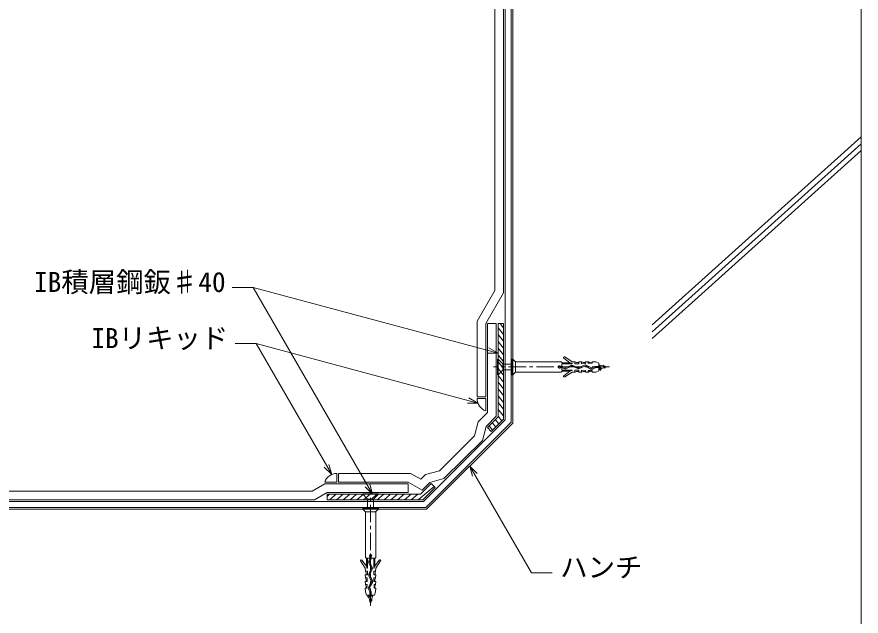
# Model space of a CAD drawing. Units: millimetres, scale not verified. Extents: x -840 to 840, y -594 to 594.
# Drawn here: x -105.4 to 379.4, y -344.4 to 0 of the extents above; entities that cross this region are included whole.
import ezdxf
from ezdxf.enums import TextEntityAlignment as Align

# ---------------------------------------------------------------- set-up
doc = ezdxf.new("R2010")
doc.units = ezdxf.units.MM
doc.header["$LTSCALE"] = 2
doc.linetypes.add('CHAIN1', pattern=[8, 5, -1, 1, -1])
for name, color, linetype, lineweight in [('0-2_文字', 5, 'Continuous', 9), ('0-6_躯体', 7, 'Continuous', 9), ('0-7_寸法線', 7, 'Continuous', 9), ('0-8_緩衝フォーム', 7, 'Continuous', 9), ('0-9_IBｼｰﾄ', 7, 'Continuous', 9), ('0-A_部材(積層鋼板)', 4, 'Continuous', 9), ('0-B_部材(ﾋﾞｽ類)', 7, 'Continuous', 9), ('0-C_中心線', 2, 'CHAIN1', 9), ('0-D_IBリキッド', 7, 'Continuous', 9)]:
    doc.layers.add(name, color=color, linetype=linetype, lineweight=lineweight)
doc.styles.add('ＭＳ ゴシック', font='')
doc.styles.get('ＭＳ ゴシック').set_extended_font_data('MS Gothic')

msp = doc.modelspace()

# ---------------------------------------------------------------- linework, layer by layer
at = {"layer": '0-6_躯体'}
for p, q in [((179.365, -233.438), (179.365, 317.064)), ((379.365, -432.936), (379.365, 317.064)), ((379.365, -69.028), (259.299, -177.055)), ((379.299, -72.936), (259.299, -181.013)), ((379.341, -76.756), (259.299, -184.806)), ((129.867, -282.936), (179.365, -233.438)), ((129.867, -282.936), (-420.635, -282.936))]:
    msp.add_line(p, q, dxfattribs=at)
at = {"layer": '0-7_寸法線'}
for p, q in [((30.16, -155.545), (18.16, -155.545)), ((98.801, -274.436), (30.16, -155.545)), ((170.865, -193.247), (30.16, -155.545)), ((31.883, -187.806), (19.883, -187.806)), ((75.333, -263.065), (31.883, -187.806)), ((159.306, -221.95), (31.883, -187.806))]:
    msp.add_line(p, q, dxfattribs=at)
for points in [[(164.865, -193.247), (170.865, -193.247), (165.669, -190.247)], [(153.306, -221.95), (159.306, -221.95), (154.11, -218.95)], [(71.09, -258.822), (75.333, -263.065), (73.78, -257.269)], [(154.616, -258.187), (190.035, -319.535), (202.035, -319.535)], [(158.859, -262.43), (154.616, -258.187), (156.169, -263.983)], [(94.558, -270.193), (98.801, -274.436), (97.248, -268.64)]]:
    msp.add_lwpolyline(points, dxfattribs=at)
at = {"layer": '0-8_緩衝フォーム'}
for p, q in [((175.031, -231.643), (175.031, 321.397)), ((178.365, -233.024), (178.365, 318.064)), ((128.072, -278.603), (175.031, -231.643)), ((129.453, -281.936), (178.365, -233.024)), ((128.072, -278.603), (-420.635, -278.603)), ((129.453, -281.936), (-420.635, -281.936))]:
    msp.add_line(p, q, dxfattribs=at)
at = {"layer": '0-9_IBｼｰﾄ'}
for p, q in [((169.031, -157.28), (169.031, 327.397)), ((174.031, -158.62), (174.031, 322.397)), ((158.865, -174.889), (169.031, -157.28)), ((163.865, -176.229), (174.031, -158.62)), ((158.865, -174.889), (158.865, -218.432)), ((163.865, -176.229), (163.865, -218.432)), ((169.865, -176.229), (169.865, -229.503)), ((163.865, -218.432), (158.865, -218.432)), ((164.865, -227.432), (159.531, -232.766)), ((169.865, -229.503), (164.014, -235.354)), ((157.374, -240.815), (159.531, -232.766)), ((164.014, -235.354), (161.857, -243.403)), ((137.244, -260.945), (157.374, -240.815)), ((139.832, -265.428), (161.857, -243.403)), ((129.195, -263.102), (137.244, -260.945)), ((120.686, -262.436), (79.318, -262.436)), ((79.318, -267.436), (79.318, -262.436)), ((126.503, -265.794), (120.686, -262.436)), ((129.195, -263.102), (126.503, -265.794)), ((131.783, -267.585), (139.832, -265.428)), ((71.318, -268.436), (64.102, -272.603)), ((119.347, -268.436), (71.318, -268.436)), ((119.347, -267.436), (79.318, -267.436)), ((127.326, -272.043), (119.347, -267.436)), ((119.347, -273.436), (119.347, -268.436)), ((131.783, -267.585), (127.326, -272.043)), ((64.102, -272.603), (-420.635, -272.603)), ((72.658, -273.436), (65.441, -277.603)), ((72.658, -273.436), (119.347, -273.436)), ((65.441, -277.603), (-420.635, -277.603))]:
    msp.add_line(p, q, dxfattribs=at)
msp.add_lwpolyline([(169.865, -176.229), (164.865, -176.229), (164.865, -227.432)], dxfattribs=at)
at = {"layer": '0-A_部材(積層鋼板)'}
for p, q in [((174.031, -182.547), (170.865, -178.749)), ((174.031, -178.643), (172.019, -176.229)), ((174.031, -186.451), (170.865, -182.653)), ((174.031, -190.356), (170.865, -186.557)), ((174.031, -194.26), (170.865, -190.461)), ((174.031, -198.164), (170.865, -194.366)), ((174.031, -205.973), (170.865, -202.174)), ((174.031, -209.877), (170.865, -206.078)), ((174.031, -213.781), (170.865, -209.982)), ((174.031, -217.685), (170.865, -213.887)), ((174.031, -221.589), (170.865, -217.791)), ((174.031, -225.494), (170.865, -221.695)), ((174.031, -229.398), (170.865, -225.599)), ((171.314, -233.947), (169.278, -231.504)), ((173.089, -232.172), (170.865, -229.504)), ((167.764, -237.497), (165.728, -235.054)), ((169.539, -235.722), (167.503, -233.279)), ((124.917, -277.603), (134.125, -269.927)), ((72.658, -275.602), (74.057, -274.436)), ((74.163, -277.603), (77.961, -274.436)), ((78.067, -277.603), (81.865, -274.436)), ((81.971, -277.603), (85.77, -274.436)), ((85.875, -277.603), (89.674, -274.436)), ((89.78, -277.603), (93.578, -274.436)), ((93.684, -277.603), (97.482, -274.436)), ((101.492, -277.603), (105.291, -274.436)), ((105.396, -277.603), (109.195, -274.436)), ((109.301, -277.603), (113.099, -274.436)), ((113.205, -277.603), (117.003, -274.436)), ((117.109, -277.603), (120.908, -274.436)), ((121.013, -277.603), (124.812, -274.436))]:
    msp.add_line(p, q, dxfattribs=at)
at = {"layer": '0-A_部材(積層鋼板)', "color": 7}
for p, q in [((132.49, -268.292), (126.347, -274.436)), ((134.729, -270.531), (132.49, -268.292)), ((126.347, -274.436), (72.658, -274.436)), ((72.658, -277.603), (72.658, -274.436))]:
    msp.add_line(p, q, dxfattribs=at)
msp.add_lwpolyline([(166.96, -238.3), (174.031, -231.229), (174.031, -176.229), (170.865, -176.229), (170.865, -229.918), (164.721, -236.061)], close=True, dxfattribs=at)
at = {"layer": '0-A_部材(積層鋼板)'}
for points in [[(174.031, -202.068), (173.334, -201.231), (170.865, -198.27)], [(97.588, -277.603), (97.66, -277.542), (101.386, -274.436)]]:
    msp.add_lwpolyline(points, dxfattribs=at)
at = {"layer": '0-A_部材(積層鋼板)', "color": 7}
msp.add_lwpolyline([(134.729, -270.531), (127.658, -277.603), (72.658, -277.603)], dxfattribs=at)
at = {"layer": '0-B_部材(ﾋﾞｽ類)'}
for p, q in [((170.865, -205.731), (170.865, -196.731)), ((179.365, -205.729), (179.365, -196.734)), ((180.88, -198.231), (180.88, -204.231)), ((173.695, -199.561), (173.695, -202.901)), ((174.109, -199.561), (178.763, -199.561)), ((178.763, -202.901), (174.109, -202.901)), ((207.583, -200.916), (206.773, -200.916)), ((206.773, -201.547), (207.583, -201.547)), ((207.583, -200.883), (206.792, -200.883)), ((206.792, -201.58), (207.583, -201.58)), ((207.879, -201.604), (209.329, -202.184)), ((207.894, -201.646), (209.318, -202.215)), ((209.576, -201.568), (208.125, -200.988)), ((209.564, -201.599), (208.136, -201.028)), ((212.833, -200.297), (209.881, -201.564)), ((212.847, -200.327), (209.894, -201.595)), ((210.171, -202.162), (213.078, -200.814)), ((210.184, -202.192), (213.092, -200.844)), ((212.368, -199.052), (212.109, -198.854)), ((212.368, -203.411), (212.109, -203.609)), ((213.551, -200.837), (216.75, -202.205)), ((213.564, -200.806), (216.763, -202.175)), ((216.97, -201.694), (213.804, -200.324)), ((216.983, -201.664), (213.817, -200.293)), ((220.365, -200.206), (217.344, -201.658)), ((220.372, -200.24), (217.358, -201.688)), ((217.616, -202.167), (220.68, -200.788)), ((217.629, -202.197), (220.694, -200.818)), ((221.263, -200.855), (224.186, -202.403)), ((221.28, -200.827), (224.201, -202.373)), ((224.479, -201.82), (221.51, -200.234)), ((224.494, -201.791), (221.526, -200.204)), ((226.355, -201.057), (225.037, -201.785)), ((226.371, -201.086), (225.054, -201.814)), ((225.32, -202.373), (226.687, -201.647)), ((225.336, -202.402), (226.703, -201.677)), ((227.061, -200.875), (227.061, -200.908)), ((228.763, -200.895), (227.061, -200.875)), ((227.061, -201.555), (227.061, -201.588)), ((227.061, -201.588), (228.763, -201.568)), ((228.763, -199.938), (230.168, -202.148)), ((228.763, -200.058), (229.814, -203.069)), ((228.763, -200.345), (229.714, -203.069)), ((228.763, -202.524), (229.084, -202.438)), ((231.225, -200.598), (231.878, -201.69)), ((231.54, -200.283), (232.111, -201.923)), ((231.64, -200.283), (232.211, -201.923)), ((231.822, -200.758), (232.349, -201.564)), ((93.16, -274.436), (102.16, -274.436)), ((99.33, -277.266), (95.99, -277.266)), ((95.99, -282.334), (95.99, -277.68)), ((99.33, -277.68), (99.33, -282.334)), ((93.163, -282.936), (102.158, -282.936)), ((100.66, -284.451), (94.66, -284.451)), ((97.246, -311.465), (96.677, -312.889)), ((96.7, -313.756), (98.048, -316.663)), ((97.288, -311.45), (96.708, -312.9)), ((96.73, -313.742), (98.078, -316.649)), ((97.293, -313.135), (97.864, -311.707)), ((98.565, -316.418), (97.297, -313.465)), ((97.312, -310.363), (97.312, -311.154)), ((97.324, -313.147), (97.904, -311.696)), ((98.595, -316.404), (97.328, -313.452)), ((97.345, -310.344), (97.345, -311.154)), ((97.976, -311.154), (97.976, -310.344)), ((98.009, -311.154), (98.009, -310.363)), ((95.481, -315.939), (95.283, -315.68)), ((98.055, -317.122), (96.687, -320.321)), ((98.085, -317.135), (96.717, -320.334)), ((97.197, -320.541), (98.568, -317.375)), ((97.228, -320.554), (98.599, -317.388)), ((99.84, -315.939), (100.038, -315.68)), ((96.695, -321.2), (98.074, -324.265)), ((96.725, -321.187), (98.104, -324.251)), ((98.652, -323.943), (97.204, -320.929)), ((98.686, -323.936), (97.234, -320.915)), ((98.037, -324.834), (96.489, -327.757)), ((96.49, -328.907), (97.215, -330.274)), ((98.065, -324.851), (96.518, -327.772)), ((96.519, -328.891), (97.244, -330.258)), ((97.072, -328.05), (98.658, -325.081)), ((97.806, -329.942), (97.078, -328.625)), ((97.101, -328.065), (98.687, -325.097)), ((97.835, -329.926), (97.107, -328.608)), ((98.834, -332.334), (95.823, -333.385)), ((98.547, -332.334), (95.823, -333.285)), ((96.367, -332.334), (96.453, -332.655)), ((98.953, -332.334), (96.744, -333.739)), ((97.337, -330.632), (97.304, -330.632)), ((97.304, -330.632), (97.324, -332.334)), ((98.017, -330.632), (97.983, -330.632)), ((97.997, -332.334), (98.017, -330.632)), ((98.609, -335.111), (96.969, -335.682)), ((98.609, -335.211), (96.969, -335.782)), ((98.294, -334.796), (97.202, -335.449)), ((98.134, -335.393), (97.328, -335.92))]:
    msp.add_line(p, q, dxfattribs=at)
for points in [[(173.402, -203.194), (170.865, -205.731), (170.565, -205.731), (170.565, -196.731), (170.865, -196.731), (173.402, -199.269)], [(180.821, -198.191), (179.365, -196.734), (178.763, -196.734), (178.763, -205.729), (179.365, -205.729), (180.821, -204.272)], [(207.418, -198.689), (207.371, -198.481), (207.335, -198.409), (207.335, -198.338), (207.3, -198.267), (207.3, -198.249), (180.963, -198.249)], [(208.644, -196.206), (212.109, -198.854), (207.62, -198.854)], [(209.176, -206.98), (213.374, -204.231), (214.974, -204.143), (214.974, -203.076), (217.196, -203.076), (217.196, -204.231), (218.814, -204.143), (218.814, -203.129), (221.019, -203.2), (221.019, -204.231), (222.636, -204.143), (222.636, -203.271), (224.859, -203.343), (224.859, -204.231), (226.999, -204.124), (228.763, -203.481), (228.763, -198.981), (226.999, -198.339), (224.859, -198.231), (224.859, -199.12), (222.636, -199.191), (222.636, -198.32), (221.019, -198.231), (221.019, -199.263), (218.814, -199.334), (218.814, -198.32), (217.196, -198.231), (217.196, -199.387), (214.974, -199.387), (214.974, -198.32), (213.374, -198.231), (209.176, -195.483)], [(214.974, -198.32), (215.223, -198.32), (215.988, -198.623), (217.196, -198.658)], [(221.019, -198.711), (219.81, -198.694), (219.01, -198.32), (218.814, -198.32)], [(222.636, -198.32), (222.814, -198.32), (223.65, -198.765), (224.859, -198.783)], [(207.512, -200.883), (207.512, -199.387), (213.374, -199.387), (213.374, -199.12), (212.621, -199.12)], [(207.512, -201.58), (207.512, -203.076), (213.374, -203.076), (213.374, -203.342), (212.621, -203.342)], [(207.62, -203.609), (212.109, -203.609), (208.644, -206.257)], [(228.763, -201.555), (227.786, -201.555), (227.786, -200.908), (228.763, -200.908)], [(228.763, -202.017), (229.084, -202.438), (229.714, -203.069), (229.814, -203.069), (230.168, -202.148), (231.878, -201.69), (232.111, -201.923), (232.211, -201.923), (232.349, -201.564), (233.589, -201.231), (231.822, -200.758), (231.64, -200.283), (231.54, -200.283), (231.225, -200.598), (228.763, -199.938)], [(180.963, -204.213), (207.3, -204.213), (207.3, -204.196), (207.335, -204.125), (207.335, -204.053), (207.371, -203.982), (207.418, -203.774)], [(214.974, -204.143), (215.223, -204.143), (215.988, -203.84), (217.196, -203.805)], [(221.019, -203.751), (219.81, -203.769), (219.01, -204.143), (218.814, -204.143)], [(222.636, -204.143), (222.814, -204.143), (223.65, -203.698), (224.859, -203.68)], [(95.698, -276.973), (93.16, -274.436), (93.16, -274.136), (102.16, -274.136), (102.16, -274.436), (99.623, -276.973)], [(100.701, -284.392), (102.158, -282.936), (102.158, -282.334), (93.163, -282.334), (93.163, -282.936), (94.62, -284.392)], [(94.678, -284.534), (94.678, -310.871), (94.696, -310.871), (94.767, -310.907), (94.838, -310.907), (94.909, -310.942), (95.118, -310.989)], [(100.203, -310.989), (100.411, -310.942), (100.482, -310.907), (100.554, -310.907), (100.625, -310.871), (100.642, -310.871), (100.642, -284.534)], [(91.912, -312.748), (94.66, -316.945), (94.749, -318.545), (95.816, -318.545), (95.816, -320.767), (94.66, -320.767), (94.749, -322.385), (95.763, -322.385), (95.692, -324.59), (94.66, -324.59), (94.749, -326.207), (95.62, -326.207), (95.549, -328.43), (94.66, -328.43), (94.768, -330.57), (95.41, -332.334), (99.91, -332.334), (100.552, -330.57), (100.66, -328.43), (99.772, -328.43), (99.7, -326.207), (100.572, -326.207), (100.66, -324.59), (99.629, -324.59), (99.558, -322.385), (100.572, -322.385), (100.66, -320.767), (99.505, -320.767), (99.505, -318.545), (100.572, -318.545), (100.66, -316.945), (103.409, -312.748)], [(95.283, -311.191), (95.283, -315.68), (92.635, -312.215)], [(97.312, -311.083), (95.816, -311.083), (95.816, -316.945), (95.549, -316.945), (95.549, -316.192)], [(98.009, -311.083), (99.505, -311.083), (99.505, -316.945), (99.771, -316.945), (99.771, -316.192)], [(102.686, -312.215), (100.038, -315.68), (100.038, -311.191)], [(94.749, -318.545), (94.749, -318.794), (95.052, -319.559), (95.087, -320.767)], [(100.572, -318.545), (100.572, -318.794), (100.269, -319.559), (100.234, -320.767)], [(95.14, -324.59), (95.123, -323.381), (94.749, -322.581), (94.749, -322.385)], [(100.18, -324.59), (100.198, -323.381), (100.572, -322.581), (100.572, -322.385)], [(94.749, -326.207), (94.749, -326.385), (95.194, -327.221), (95.212, -328.43)], [(100.572, -326.207), (100.572, -326.385), (100.127, -327.221), (100.109, -328.43)], [(96.875, -332.334), (96.453, -332.655), (95.823, -333.285), (95.823, -333.385), (96.744, -333.739), (97.202, -335.449), (96.969, -335.682), (96.969, -335.782), (97.328, -335.92), (97.66, -337.16), (98.134, -335.393), (98.609, -335.211), (98.609, -335.111), (98.294, -334.796), (98.953, -332.334)], [(97.337, -332.334), (97.337, -331.357), (97.983, -331.357), (97.983, -332.334)]]:
    msp.add_lwpolyline(points, dxfattribs=at)
for centre, radius, start, end in [((180.963, -198.049), 0.2, 225, 270), ((207.62, -198.647), 0.207, 191.62481, 270), ((208.916, -195.849), 0.449, 54.60963, 232.61817), ((174.109, -198.561), 1, 225, 270), ((174.109, -203.901), 1, 90, 135), ((206.204, -201.231), 0.683, 30.64443, 329.35557), ((206.204, -201.231), 0.65, 28.99242, 331.00758), ((207.62, -203.816), 0.207, 90, 168.37519), ((207.583, -202.343), 1.46, 68.19323, 90), ((207.583, -202.343), 1.427, 67.19074, 90), ((207.583, -202.343), 0.796, 68.19323, 90), ((207.583, -202.343), 0.763, 65.97512, 90), ((209.724, -201.198), 1.095, 248.2146, 294.87271), ((209.724, -201.198), 1.062, 248.17187, 294.87271), ((209.724, -201.198), 0.431, 248.20137, 293.23665), ((209.724, -201.198), 0.398, 248.19323, 293.23665), ((212.621, -198.62), 0.5, 239.57286, 270), ((212.621, -203.842), 0.5, 90, 120.42714), ((213.329, -201.42), 1.228, 66.58818, 113.8287), ((213.329, -201.42), 1.194, 66.58818, 113.8287), ((213.329, -201.355), 0.597, 66.84042, 114.87271), ((213.329, -201.355), 0.564, 66.84042, 114.87271), ((217.18, -201.198), 1.095, 246.84042, 294.22194), ((217.18, -201.198), 1.062, 246.84042, 294.22194), ((217.157, -201.269), 0.465, 246.27812, 295.66734), ((217.157, -201.269), 0.431, 246.27812, 295.66734), ((220.947, -201.287), 1.228, 61.85949, 118.27499), ((220.947, -201.287), 1.194, 61.85925, 118.78795), ((220.947, -201.322), 0.597, 56.07565, 116.59167), ((220.947, -201.322), 0.564, 55.90086, 116.66039), ((224.76, -201.318), 1.228, 242.09899, 297.95156), ((224.76, -201.318), 1.194, 242.09899, 297.95156), ((224.76, -201.294), 0.597, 241.87656, 299.41932), ((224.76, -201.294), 0.564, 241.87656, 299.43109), ((227.061, -202.335), 1.46, 90, 118.91198), ((227.061, -202.335), 1.427, 90, 118.91197), ((227.061, -202.351), 0.796, 90, 117.95156), ((227.061, -202.351), 0.763, 90, 117.95156), ((180.963, -204.413), 0.2, 90, 135), ((208.916, -206.614), 0.449, 127.38183, 305.39037), ((94.99, -277.68), 1, 0, 45), ((100.33, -277.68), 1, 135, 180), ((94.478, -284.534), 0.2, 0, 45), ((100.842, -284.534), 0.2, 135, 180), ((97.66, -309.775), 0.683, 300.64443, 239.35557), ((97.66, -309.775), 0.65, 298.99242, 241.00758), ((92.278, -312.487), 0.449, 37.38183, 215.39037), ((95.076, -311.191), 0.207, 0, 78.37519), ((97.693, -313.295), 1.095, 158.2146, 204.87271), ((97.693, -313.295), 1.062, 158.17187, 204.87271), ((96.549, -311.154), 0.763, 335.97512, 0), ((97.693, -313.295), 0.431, 158.20137, 203.23665), ((96.549, -311.154), 0.796, 338.19323, 0), ((97.693, -313.295), 0.398, 158.19323, 203.23665), ((96.549, -311.154), 1.427, 337.19074, 0), ((96.549, -311.154), 1.46, 338.19323, 0), ((100.245, -311.191), 0.207, 101.62481, 180), ((103.043, -312.487), 0.449, 324.60963, 142.61817), ((95.049, -316.192), 0.5, 0, 30.42714), ((97.536, -316.9), 0.564, 336.84042, 24.87271), ((97.536, -316.9), 0.597, 336.84042, 24.87271), ((97.472, -316.9), 1.194, 336.58818, 23.8287), ((97.472, -316.9), 1.228, 336.58818, 23.8287), ((100.271, -316.192), 0.5, 149.57286, 180), ((97.693, -320.751), 1.095, 156.84042, 204.22194), ((97.693, -320.751), 1.062, 156.84042, 204.22194), ((97.623, -320.728), 0.465, 156.27812, 205.66734), ((97.623, -320.728), 0.431, 156.27812, 205.66734), ((97.57, -324.518), 0.564, 325.90086, 26.66039), ((97.57, -324.518), 0.597, 326.07565, 26.59167), ((97.605, -324.518), 1.194, 331.85925, 28.78795), ((97.605, -324.518), 1.228, 331.85949, 28.27499), ((97.574, -328.331), 1.228, 152.09899, 207.95156), ((97.574, -328.331), 1.194, 152.09899, 207.95156), ((97.598, -328.331), 0.597, 151.87656, 209.41932), ((97.598, -328.331), 0.564, 151.87656, 209.43109), ((96.541, -330.632), 0.763, 0, 27.95156), ((96.541, -330.632), 0.796, 0, 27.95156), ((96.557, -330.632), 1.427, 0, 28.91197), ((96.557, -330.632), 1.46, 0, 28.91198)]:
    msp.add_arc(centre, radius, start, end, dxfattribs=at)
at = {"layer": '0-C_中心線'}
for p, q in [((234.933, -201.231), (168.235, -201.231)), ((97.66, -338.504), (97.66, -271.806))]:
    msp.add_line(p, q, dxfattribs=at)
at = {"layer": '0-D_IBリキッド'}
for p, q in [((163.865, -219.432), (158.865, -219.432)), ((163.865, -219.432), (163.865, -226.432)), ((78.318, -267.436), (78.318, -262.436)), ((78.318, -267.436), (71.318, -267.436))]:
    msp.add_line(p, q, dxfattribs=at)
for centre, start, end in [((166.265, -219.432), 180, 251.07536), ((78.318, -269.836), 90, 161.07536)]:
    msp.add_arc(centre, 7.4, start, end, dxfattribs=at)

# ---------------------------------------------------------------- texts
at = {"layer": '0-2_文字', "color": 7, "style": 'ＭＳ ゴシック'}
for s, p in [('IB積層鋼鈑♯40', (-95.622, -161.604)), ('IBリキッド', (-62.687, -193.865)), ('ハンチ', (206.575, -325.594))]:
    msp.add_text(s, height=11.54, dxfattribs=at).set_placement(p, align=Align.BOTTOM_LEFT)

doc.saveas('drawing.dxf')
